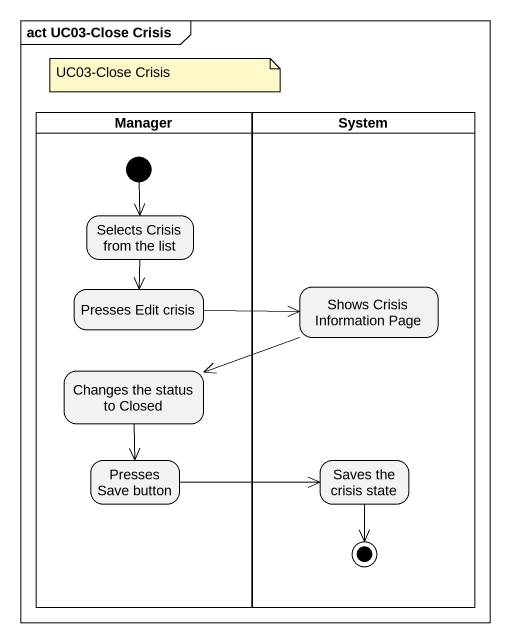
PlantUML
@startuml
mainframe act UC03-Close Crisis
hide empty description
state Manager <<partition>> {
  state "Selects Crisis from the list" as Selects_Crisis_from_the_list
  state "Presses Edit crisis" as Presses_Edit_crisis
  state "Changes the status to Closed" as Changes_the_status_to_Closed
  state "Presses Save button" as Presses_Save_button
  [*] --> Selects_Crisis_from_the_list
}
state System <<partition>> {
  state "Shows Crisis Information Page" as Shows_Crisis_Information
  state "Saves the crisis state" as Saves_the_crisis_state
  Saves_the_crisis_state --> [*]
}
Selects_Crisis_from_the_list --> Presses_Edit_crisis
Presses_Edit_crisis -right-> Shows_Crisis_Information
Shows_Crisis_Information -left-> Changes_the_status_to_Closed
Changes_the_status_to_Closed --> Presses_Save_button
Presses_Save_button -right-> Saves_the_crisis_state
note as N1
  UC03-Close Crisis
end note
@enduml
